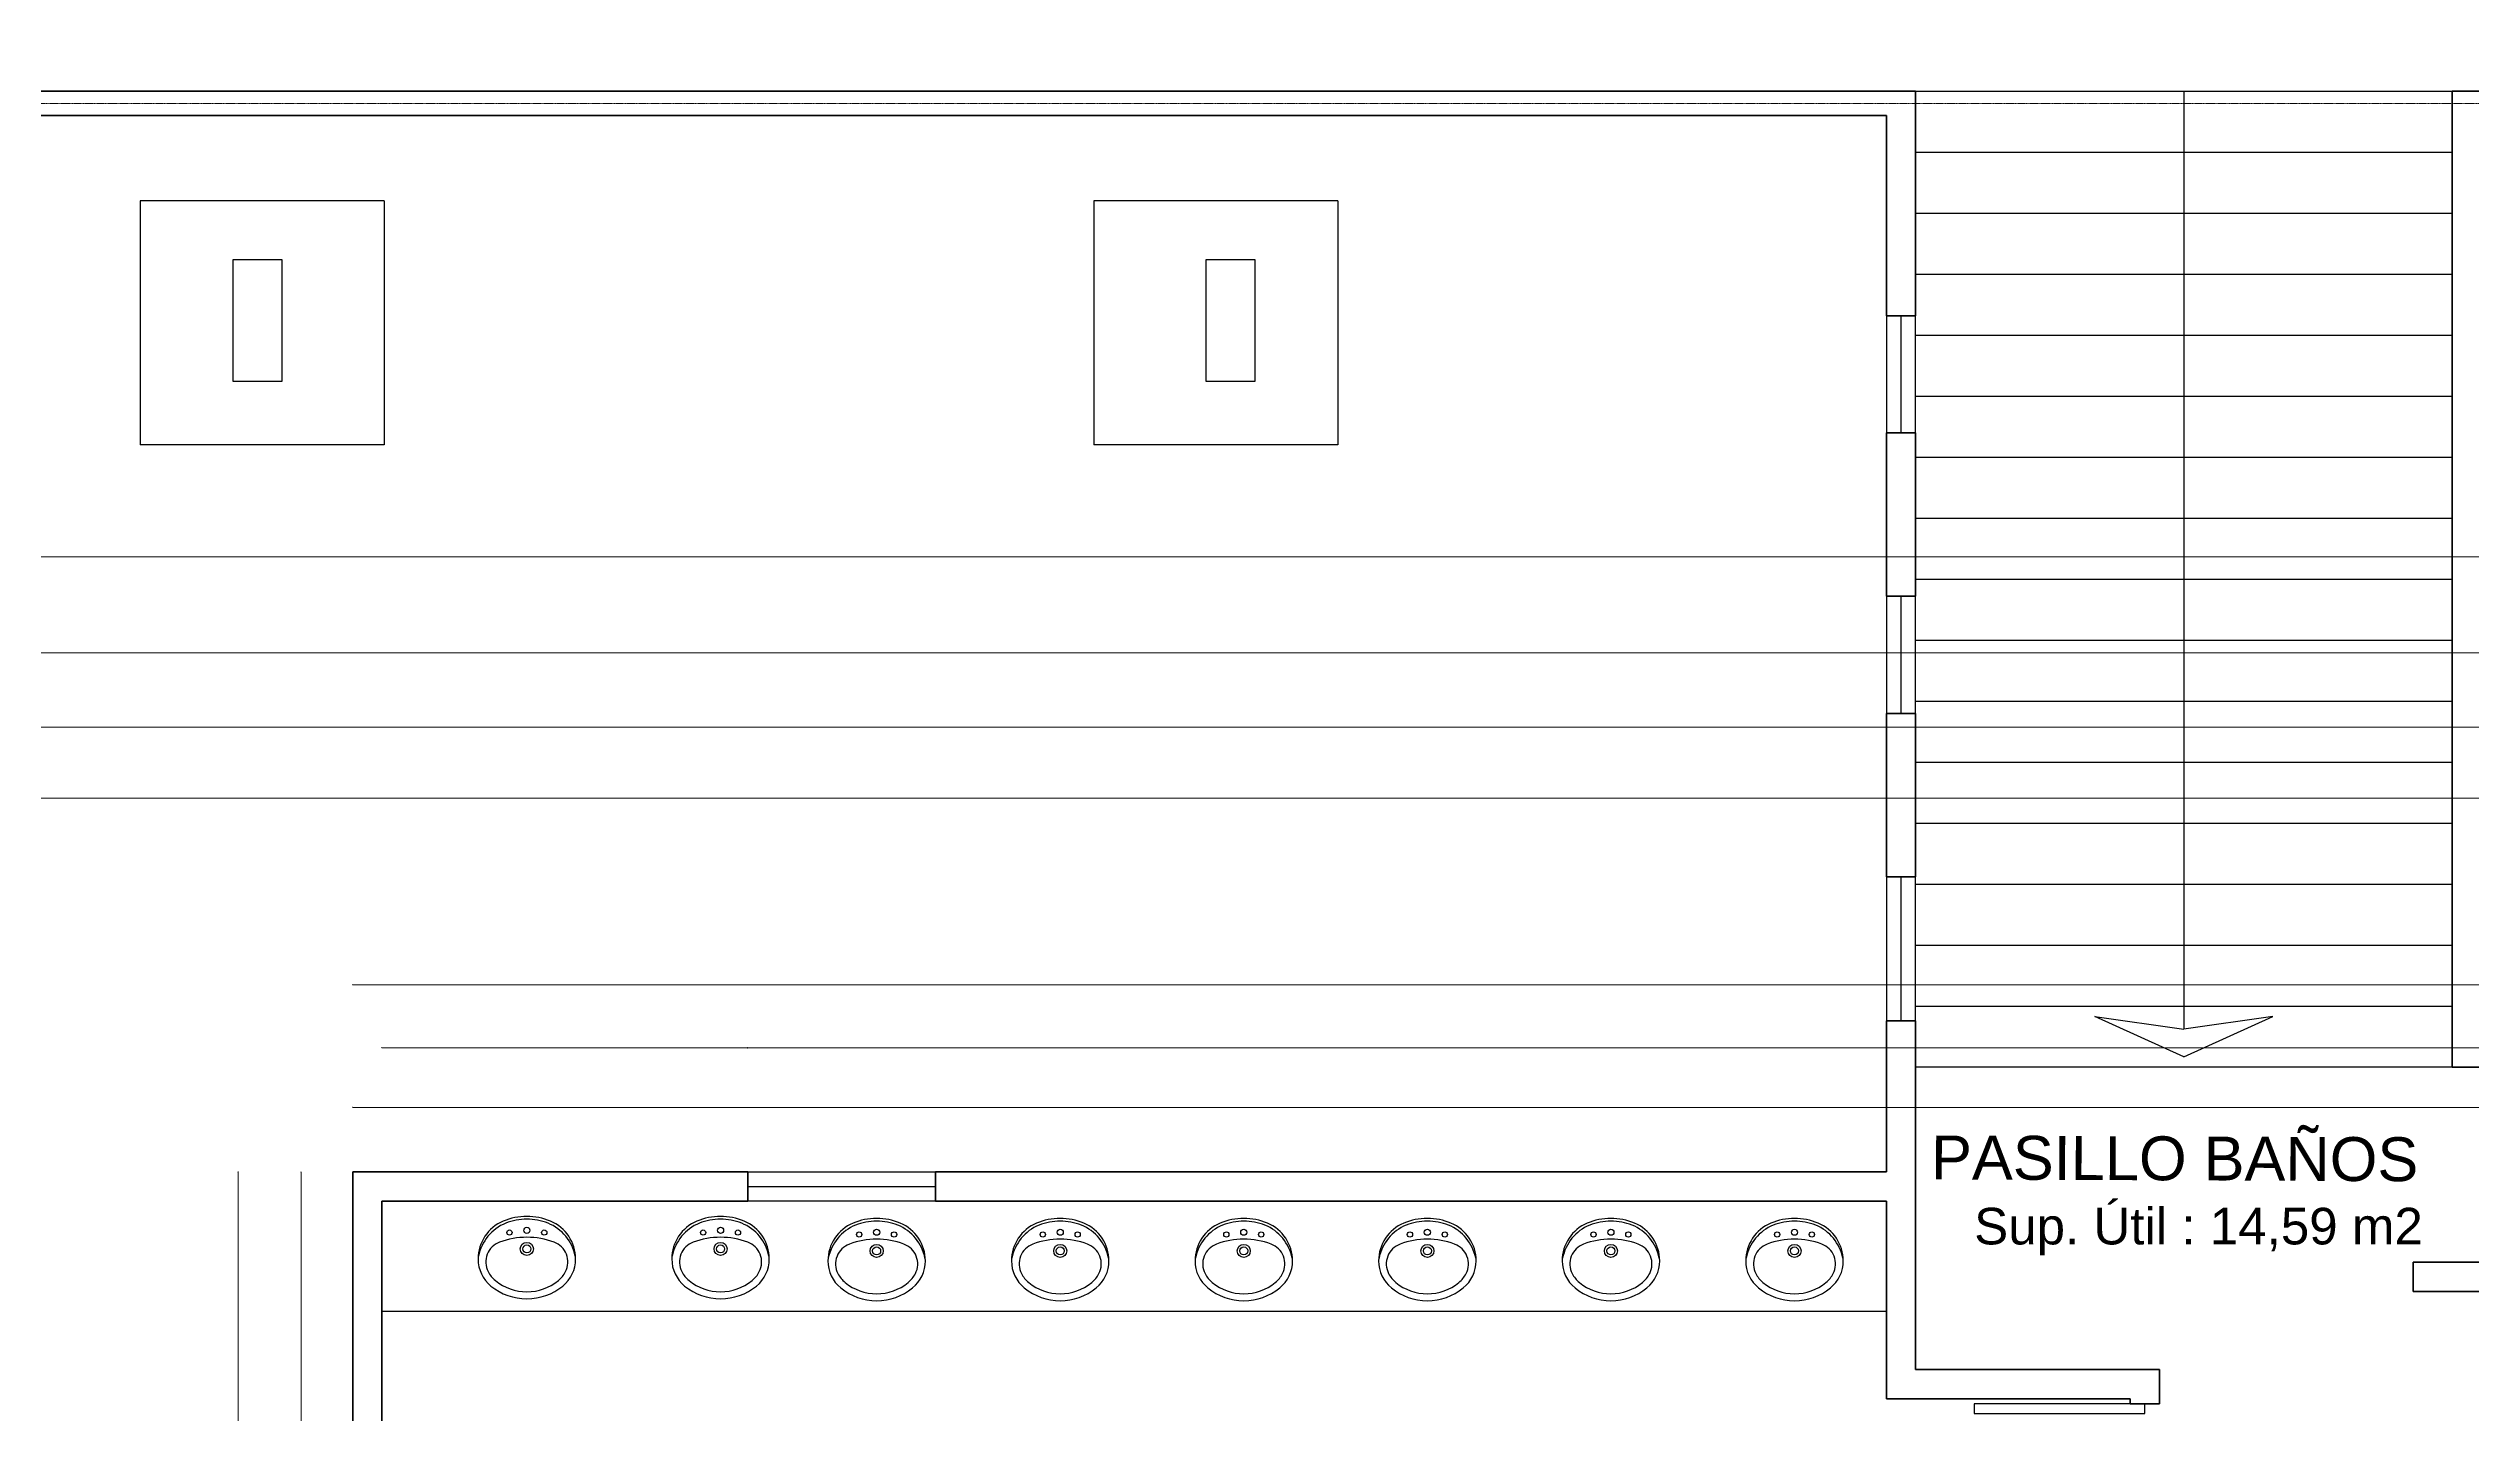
# Model space of a CAD drawing. Header units: inches. Extents: x -955375 to 106222, y -96450 to 64845.
# Drawn here: x 9387 to 19552, y 9996 to 15719 of the extents above; entities that cross this region are included whole.
import ezdxf

# ---------------------------------------------------------------- set-up
doc = ezdxf.new("R2010")
doc.units = ezdxf.units.IN
doc.header["$MEASUREMENT"] = 0
doc.linetypes.add('CENTER2', pattern=[1.125, 0.75, -0.125, 0.125, -0.125])
doc.linetypes.add('CONTINUA', pattern=[0])
for name, color, linetype in [('023_MUROS_2', 7, 'Continuous'), ('A_TEXTOLOCAL', 3, 'Continuous'), ('DIBUJO', 2, 'Continuous')]:
    doc.layers.add(name, color=color, linetype=linetype)
doc.layers.add('06 textos y cotas', color=4, linetype='Continuous', lineweight=15)
doc.layers.add('ACHUTECH', color=24, linetype='Continuous', lineweight=18)
doc.styles.get("Standard").update_dxf_attribs({"font": 'isocp2.shx'})
doc.styles.add('TEXTO-100', font='romans.shx', dxfattribs={"height": 0.15})
doc.dimstyles.new('SUPERPEQUEÑA', dxfattribs={"dimtxt": 0.1, "dimasz": 0.05, "dimexe": 0.1, "dimexo": 0.15, "dimgap": 0.05, "dimtad": 1, "dimzin": 0, "dimdsep": 46, "dimtxsty": 'Standard', "dimblk1": 'CRUZZ', "dimblk2": 'CRUZZ', "dimsah": 1, "dimcen": 0.03, "dimse1": 1, "dimse2": 1, "dimclrd": 109, "dimclre": 4, "dimclrt": 173, "dimadec": 0, "dimazin": 0, "dimtfac": 1, "dimtix": 1, "dimtmove": 1, "dimatfit": 3, "dimldrblk": 'CRUZZ', "dimfxl": 1, "dimtolj": 1, "dimtzin": 0, "dimlwd": -1, "dimarcsym": 0})

# ---------------------------------------------------------------- blocks, each defined once
blk = doc.blocks.new('CRUZ')
at = {"layer": 'DIBUJO', "color": 7, "lineweight": -3}
for p, q in [((-0.2186156304733231, 0), (0.2186156304733231, 0)), ((0, 0.2186156304733231), (0, -0.2186156304733231))]:
    blk.add_line(p, q, dxfattribs=at)
at = {"layer": 'DIBUJO', "color": 7, "lineweight": -3, "const_width": 0.05}
blk.add_lwpolyline([(-0.025000000000091, 0, 1), (0.025000000000091, 0, 1)], format="xyb", close=True, dxfattribs=at)
blk = doc.blocks.new('CRUZZ')
at = {"layer": 'DIBUJO', "color": 3, "xscale": 10, "yscale": 10, "zscale": 10}
blk.add_blockref('CRUZ', (0, 0), dxfattribs=at)
blk = doc.blocks.new('*D88')
at = {"layer": 'ACHUTECH', "color": 7, "ltscale": 500, "transparency": 16777216}
blk.add_line((6285.440136827591, 13588.06786039414), (39246.16793078371, 13588.06786039414), dxfattribs=at)
at = {"layer": 'Defpoints', "color": 0, "linetype": 'CONTINUA', "ltscale": 500, "transparency": 16777216}
for p in [(39246.21793078371, 15539.56131086919), (6285.390136827591, 14240.56565996649), (39246.21793078371, 13588.06786039414)]:
    blk.add_point(p, dxfattribs=at)
at = {"layer": 'ACHUTECH', "color": 7, "linetype": 'CONTINUA', "ltscale": 500, "transparency": 16777216, "xscale": 0.05, "yscale": 0.05, "zscale": 0.05, "rotation": 180}
blk.add_blockref('CRUZZ', (6285.390136827591, 13588.06786039414), dxfattribs=at)
at = {"layer": 'ACHUTECH', "color": 7, "linetype": 'CONTINUA', "ltscale": 500, "transparency": 16777216, "xscale": 0.05, "yscale": 0.05, "zscale": 0.05}
blk.add_blockref('CRUZZ', (39246.21793078371, 13588.06786039414), dxfattribs=at)
at = {"layer": 'ACHUTECH', "color": 7, "linetype": 'CONTINUA', "lineweight": 13, "ltscale": 500, "transparency": 16777216, "insert": (22765.80403380565, 13588.16287515792), "char_height": 0.15, "attachment_point": 5}
blk.add_mtext('\\A1;32960.83', dxfattribs=at)
blk = doc.blocks.new('*D12')
at = {"layer": 'ACHUTECH', "color": 7, "ltscale": 500, "transparency": 16777216}
blk.add_line((6285.440136827126, 13185.58365498089), (43393.65684134937, 13185.58365498089), dxfattribs=at)
at = {"layer": 'Defpoints', "color": 0, "linetype": 'CONTINUA', "ltscale": 500, "transparency": 16777216}
for p in [(6285.390136827125, 15339.97334678461), (43393.70684134938, 15339.97334678461), (43393.70684134938, 13185.58365498089)]:
    blk.add_point(p, dxfattribs=at)
at = {"layer": 'ACHUTECH', "color": 7, "linetype": 'CONTINUA', "ltscale": 500, "transparency": 16777216, "xscale": 0.05, "yscale": 0.05, "zscale": 0.05, "rotation": 180}
blk.add_blockref('CRUZZ', (6285.390136827125, 13185.58365498089), dxfattribs=at)
at = {"layer": 'ACHUTECH', "color": 7, "linetype": 'CONTINUA', "ltscale": 500, "transparency": 16777216, "xscale": 0.05, "yscale": 0.05, "zscale": 0.05}
blk.add_blockref('CRUZZ', (43393.70684134938, 13185.58365498089), dxfattribs=at)
at = {"layer": 'ACHUTECH', "color": 7, "linetype": 'CONTINUA', "lineweight": 13, "ltscale": 500, "transparency": 16777216, "insert": (24839.54848908825, 13185.67866974467), "char_height": 0.15, "attachment_point": 5}
blk.add_mtext('\\A1;37108.32', dxfattribs=at)
blk = doc.blocks.new('*D27')
at = {"layer": 'ACHUTECH', "color": 7, "ltscale": 500, "transparency": 16777216}
blk.add_line((6132.015453650384, 12873.41478065978), (39297.3094918448, 12873.41478065978), dxfattribs=at)
at = {"layer": 'Defpoints', "color": 0, "linetype": 'CONTINUA', "ltscale": 500, "transparency": 16777216}
for p in [(39297.3594918448, 12873.41478065978), (6131.965453650384, 12388.4387405114), (39297.3594918448, 12388.4387405114)]:
    blk.add_point(p, dxfattribs=at)
at = {"layer": 'ACHUTECH', "color": 7, "linetype": 'CONTINUA', "ltscale": 500, "transparency": 16777216, "xscale": 0.05, "yscale": 0.05, "zscale": 0.05, "rotation": 180}
blk.add_blockref('CRUZZ', (6131.965453650384, 12873.41478065978), dxfattribs=at)
at = {"layer": 'ACHUTECH', "color": 7, "linetype": 'CONTINUA', "ltscale": 500, "transparency": 16777216, "xscale": 0.05, "yscale": 0.05, "zscale": 0.05}
blk.add_blockref('CRUZZ', (39297.3594918448, 12873.41478065978), dxfattribs=at)
at = {"layer": 'ACHUTECH', "color": 7, "linetype": 'CONTINUA', "lineweight": 13, "ltscale": 500, "transparency": 16777216, "insert": (22714.66247274759, 12873.50978065978), "char_height": 0.15, "attachment_point": 5}
blk.add_mtext('\\A1;33165.39', dxfattribs=at)
blk = doc.blocks.new('*D41')
at = {"layer": 'ACHUTECH', "color": 7, "ltscale": 500, "transparency": 16777216}
blk.add_line((5947.905833836784, 12576.20167328493), (93553.29992816785, 12576.20167328493), dxfattribs=at)
at = {"layer": 'Defpoints', "color": 0, "linetype": 'CONTINUA', "ltscale": 500, "transparency": 16777216}
for p in [(93553.34992816785, 16393.48950460339), (5947.855833836784, 14040.97769588171), (93553.34992816785, 12576.20167328493)]:
    blk.add_point(p, dxfattribs=at)
at = {"layer": 'ACHUTECH', "color": 7, "linetype": 'CONTINUA', "ltscale": 500, "transparency": 16777216, "xscale": 0.05, "yscale": 0.05, "zscale": 0.05, "rotation": 180}
blk.add_blockref('CRUZZ', (5947.855833836784, 12576.20167328493), dxfattribs=at)
at = {"layer": 'ACHUTECH', "color": 7, "linetype": 'CONTINUA', "ltscale": 500, "transparency": 16777216, "xscale": 0.05, "yscale": 0.05, "zscale": 0.05}
blk.add_blockref('CRUZZ', (93553.34992816785, 12576.20167328493), dxfattribs=at)
at = {"layer": 'ACHUTECH', "color": 7, "linetype": 'CONTINUA', "lineweight": 13, "ltscale": 500, "transparency": 16777216, "insert": (49750.60288100232, 12576.29667328493), "char_height": 0.15, "attachment_point": 5}
blk.add_mtext('\\A1;87605.49', dxfattribs=at)
blk = doc.blocks.new('*D201')
at = {"layer": 'ACHUTECH', "color": 7, "ltscale": 500, "transparency": 16777216}
blk.add_line((4340.116277026855, 59153.03458211518), (4340.116277026864, 15437.32818875104), dxfattribs=at)
at = {"layer": 'Defpoints', "color": 0, "linetype": 'CONTINUA', "ltscale": 500, "transparency": 16777216}
for p in [(21639.1496804671, 59153.08458211519), (4340.116277026864, 15437.27818875104), (6285.390136826663, 15437.27818875104)]:
    blk.add_point(p, dxfattribs=at)
at = {"layer": 'ACHUTECH', "color": 7, "linetype": 'CONTINUA', "ltscale": 500, "transparency": 16777216, "xscale": 0.05, "yscale": 0.05, "zscale": 0.05}
for p, rotation in [((4340.116277026855, 59153.08458211518), 90), ((4340.116277026864, 15437.27818875104), 270)]:
    blk.add_blockref('CRUZZ', p, dxfattribs=dict(at, rotation=rotation))
at = {"layer": 'ACHUTECH', "color": 7, "linetype": 'CONTINUA', "lineweight": 13, "ltscale": 500, "transparency": 16777216, "insert": (4340.021277026869, 37295.1813854331), "char_height": 0.15, "attachment_point": 5, "rotation": 90}
blk.add_mtext('\\A1;43715.81', dxfattribs=at)
blk = doc.blocks.new('*D210')
at = {"layer": 'ACHUTECH', "color": 7, "ltscale": 500, "transparency": 16777216}
blk.add_line((10663.15776349277, 11279.21464731233), (10785.79751003463, 11279.21464731233), dxfattribs=at)
at = {"layer": 'Defpoints', "color": 0, "linetype": 'CONTINUA', "ltscale": 500, "transparency": 16777216}
for p in [(10785.84751003463, 11279.21464731233), (10663.10776349278, 11008.41900102828), (10785.84751003463, 10885.6792544862)]:
    blk.add_point(p, dxfattribs=at)
at = {"layer": 'ACHUTECH', "color": 7, "linetype": 'CONTINUA', "ltscale": 500, "transparency": 16777216, "xscale": 0.05, "yscale": 0.05, "zscale": 0.05, "rotation": 180}
blk.add_blockref('CRUZZ', (10663.10776349278, 11279.21464731233), dxfattribs=at)
at = {"layer": 'ACHUTECH', "color": 7, "linetype": 'CONTINUA', "ltscale": 500, "transparency": 16777216, "xscale": 0.05, "yscale": 0.05, "zscale": 0.05}
blk.add_blockref('CRUZZ', (10785.84751003463, 11279.21464731233), dxfattribs=at)
at = {"layer": 'ACHUTECH', "color": 7, "linetype": 'CONTINUA', "lineweight": 13, "ltscale": 500, "transparency": 16777216, "insert": (10724.4776367637, 11279.30966207611), "char_height": 0.15, "attachment_point": 5}
blk.add_mtext('\\A1;122.74', dxfattribs=at)
blk = doc.blocks.new('*D211')
at = {"layer": 'ACHUTECH', "color": 7, "ltscale": 500, "transparency": 16777216}
blk.add_line((10785.89751003463, 11279.21464731233), (17096.66614473432, 11279.21464731233), dxfattribs=at)
at = {"layer": 'Defpoints', "color": 0, "linetype": 'CONTINUA', "ltscale": 500, "transparency": 16777216}
for p in [(17096.71614473432, 11279.21464731233), (17096.71614473432, 11008.41900102828), (10785.84751003463, 10885.6792544862)]:
    blk.add_point(p, dxfattribs=at)
at = {"layer": 'ACHUTECH', "color": 7, "linetype": 'CONTINUA', "ltscale": 500, "transparency": 16777216, "xscale": 0.05, "yscale": 0.05, "zscale": 0.05, "rotation": 180}
blk.add_blockref('CRUZZ', (10785.84751003463, 11279.21464731233), dxfattribs=at)
at = {"layer": 'ACHUTECH', "color": 7, "linetype": 'CONTINUA', "ltscale": 500, "transparency": 16777216, "xscale": 0.05, "yscale": 0.05, "zscale": 0.05}
blk.add_blockref('CRUZZ', (17096.71614473432, 11279.21464731233), dxfattribs=at)
at = {"layer": 'ACHUTECH', "color": 7, "linetype": 'CONTINUA', "lineweight": 13, "ltscale": 500, "transparency": 16777216, "insert": (13941.28182738448, 11279.30964731233), "char_height": 0.15, "attachment_point": 5}
blk.add_mtext('\\A1;6310.87', dxfattribs=at)
blk = doc.blocks.new('*D212')
at = {"layer": 'ACHUTECH', "color": 7, "ltscale": 500, "transparency": 16777216}
blk.add_line((17096.76614473432, 11279.21464731233), (17219.40589127606, 11279.21464731233), dxfattribs=at)
at = {"layer": 'Defpoints', "color": 0, "linetype": 'CONTINUA', "ltscale": 500, "transparency": 16777216}
for p in [(17219.45589127605, 11279.21464731233), (17096.71614473432, 11008.41900102828), (17219.45589127605, 10179.92571187011)]:
    blk.add_point(p, dxfattribs=at)
at = {"layer": 'ACHUTECH', "color": 7, "linetype": 'CONTINUA', "ltscale": 500, "transparency": 16777216, "xscale": 0.05, "yscale": 0.05, "zscale": 0.05, "rotation": 180}
blk.add_blockref('CRUZZ', (17096.71614473432, 11279.21464731233), dxfattribs=at)
at = {"layer": 'ACHUTECH', "color": 7, "linetype": 'CONTINUA', "ltscale": 500, "transparency": 16777216, "xscale": 0.05, "yscale": 0.05, "zscale": 0.05}
blk.add_blockref('CRUZZ', (17219.45589127605, 11279.21464731233), dxfattribs=at)
at = {"layer": 'ACHUTECH', "color": 7, "linetype": 'CONTINUA', "lineweight": 13, "ltscale": 500, "transparency": 16777216, "insert": (17158.08601800519, 11279.30966207611), "char_height": 0.15, "attachment_point": 5}
blk.add_mtext('\\A1;122.74', dxfattribs=at)
blk = doc.blocks.new('*D213')
at = {"layer": 'ACHUTECH', "color": 7, "ltscale": 500, "transparency": 16777216}
blk.add_line((17219.50589127605, 11279.21464731233), (19612.83094884473, 11279.21464731233), dxfattribs=at)
at = {"layer": 'Defpoints', "color": 0, "linetype": 'CONTINUA', "ltscale": 500, "transparency": 16777216}
for p in [(19612.88094884473, 11448.23642613687), (19612.88094884473, 11279.21464731233), (17219.45589127605, 10179.92571187011)]:
    blk.add_point(p, dxfattribs=at)
at = {"layer": 'ACHUTECH', "color": 7, "linetype": 'CONTINUA', "ltscale": 500, "transparency": 16777216, "xscale": 0.05, "yscale": 0.05, "zscale": 0.05, "rotation": 180}
blk.add_blockref('CRUZZ', (17219.45589127605, 11279.21464731233), dxfattribs=at)
at = {"layer": 'ACHUTECH', "color": 7, "linetype": 'CONTINUA', "ltscale": 500, "transparency": 16777216, "xscale": 0.05, "yscale": 0.05, "zscale": 0.05}
blk.add_blockref('CRUZZ', (19612.88094884473, 11279.21464731233), dxfattribs=at)
at = {"layer": 'ACHUTECH', "color": 7, "linetype": 'CONTINUA', "lineweight": 13, "ltscale": 500, "transparency": 16777216, "insert": (18416.16842006039, 11279.30966207611), "char_height": 0.15, "attachment_point": 5}
blk.add_mtext('\\A1;2393.43', dxfattribs=at)
blk = doc.blocks.new('*D217')
at = {"layer": 'ACHUTECH', "color": 7, "ltscale": 500, "transparency": 16777216}
blk.add_line((10785.89751003463, 11529.65980543495), (12320.04434180914, 11529.65980543495), dxfattribs=at)
at = {"layer": 'Defpoints', "color": 0, "linetype": 'CONTINUA', "ltscale": 500, "transparency": 16777216}
for p in [(12320.09434180914, 11529.65980543495), (10785.84751003463, 10885.67925448582), (12320.09434180914, 10885.6792544862)]:
    blk.add_point(p, dxfattribs=at)
at = {"layer": 'ACHUTECH', "color": 7, "linetype": 'CONTINUA', "ltscale": 500, "transparency": 16777216, "xscale": 0.05, "yscale": 0.05, "zscale": 0.05, "rotation": 180}
blk.add_blockref('CRUZZ', (10785.84751003463, 11529.65980543495), dxfattribs=at)
at = {"layer": 'ACHUTECH', "color": 7, "linetype": 'CONTINUA', "ltscale": 500, "transparency": 16777216, "xscale": 0.05, "yscale": 0.05, "zscale": 0.05}
blk.add_blockref('CRUZZ', (12320.09434180914, 11529.65980543495), dxfattribs=at)
at = {"layer": 'ACHUTECH', "color": 7, "linetype": 'CONTINUA', "lineweight": 13, "ltscale": 500, "transparency": 16777216, "insert": (11552.97092592189, 11529.75482019873), "char_height": 0.15, "attachment_point": 5}
blk.add_mtext('\\A1;1534.25', dxfattribs=at)
blk = doc.blocks.new('*D218')
at = {"layer": 'ACHUTECH', "color": 7, "ltscale": 500, "transparency": 16777216}
blk.add_line((12320.14434180914, 11529.65980543495), (13107.62438212009, 11529.65980543495), dxfattribs=at)
at = {"layer": 'Defpoints', "color": 0, "linetype": 'CONTINUA', "ltscale": 500, "transparency": 16777216}
for p in [(13107.67438212009, 11529.65980543495), (13107.67438212009, 11008.41900102828), (12320.09434180914, 10885.6792544862)]:
    blk.add_point(p, dxfattribs=at)
at = {"layer": 'ACHUTECH', "color": 7, "linetype": 'CONTINUA', "ltscale": 500, "transparency": 16777216, "xscale": 0.05, "yscale": 0.05, "zscale": 0.05, "rotation": 180}
blk.add_blockref('CRUZZ', (12320.09434180914, 11529.65980543495), dxfattribs=at)
at = {"layer": 'ACHUTECH', "color": 7, "linetype": 'CONTINUA', "ltscale": 500, "transparency": 16777216, "xscale": 0.05, "yscale": 0.05, "zscale": 0.05}
blk.add_blockref('CRUZZ', (13107.67438212009, 11529.65980543495), dxfattribs=at)
at = {"layer": 'ACHUTECH', "color": 7, "linetype": 'CONTINUA', "lineweight": 13, "ltscale": 500, "transparency": 16777216, "insert": (12713.88436196461, 11529.75480543495), "char_height": 0.15, "attachment_point": 5}
blk.add_mtext('\\A1;787.58', dxfattribs=at)
blk = doc.blocks.new('*D219')
at = {"layer": 'ACHUTECH', "color": 7, "ltscale": 500, "transparency": 16777216}
blk.add_line((13107.72438212009, 11529.65980543495), (24747.44367918378, 11529.65980543495), dxfattribs=at)
at = {"layer": 'Defpoints', "color": 0, "linetype": 'CONTINUA', "ltscale": 500, "transparency": 16777216}
for p in [(24747.49367918378, 11529.65980543495), (13107.67438212009, 11008.41900102828), (24747.49367918378, 11008.41900102828)]:
    blk.add_point(p, dxfattribs=at)
at = {"layer": 'ACHUTECH', "color": 7, "linetype": 'CONTINUA', "ltscale": 500, "transparency": 16777216, "xscale": 0.05, "yscale": 0.05, "zscale": 0.05, "rotation": 180}
blk.add_blockref('CRUZZ', (13107.67438212009, 11529.65980543495), dxfattribs=at)
at = {"layer": 'ACHUTECH', "color": 7, "linetype": 'CONTINUA', "ltscale": 500, "transparency": 16777216, "xscale": 0.05, "yscale": 0.05, "zscale": 0.05}
blk.add_blockref('CRUZZ', (24747.49367918378, 11529.65980543495), dxfattribs=at)
at = {"layer": 'ACHUTECH', "color": 7, "linetype": 'CONTINUA', "lineweight": 13, "ltscale": 500, "transparency": 16777216, "insert": (18927.58403065193, 11529.75485645066), "char_height": 0.15, "attachment_point": 5}
blk.add_mtext('\\A1;11639.82', dxfattribs=at)
blk = doc.blocks.new('*D222')
at = {"layer": 'ACHUTECH', "color": 7, "ltscale": 500, "transparency": 16777216}
blk.add_line((26268.39370508264, 11793.71590747478), (10663.15776349277, 11793.71590747478), dxfattribs=at)
at = {"layer": 'Defpoints', "color": 0, "linetype": 'CONTINUA', "ltscale": 500, "transparency": 16777216}
for p in [(10663.10776349278, 11793.71590747478), (10663.10776349278, 11008.41900102828), (26268.44370508263, 11008.41900102828)]:
    blk.add_point(p, dxfattribs=at)
at = {"layer": 'ACHUTECH', "color": 7, "linetype": 'CONTINUA', "ltscale": 500, "transparency": 16777216, "xscale": 0.05, "yscale": 0.05, "zscale": 0.05, "rotation": 180}
blk.add_blockref('CRUZZ', (10663.10776349278, 11793.71590747478), dxfattribs=at)
at = {"layer": 'ACHUTECH', "color": 7, "linetype": 'CONTINUA', "ltscale": 500, "transparency": 16777216, "xscale": 0.05, "yscale": 0.05, "zscale": 0.05}
blk.add_blockref('CRUZZ', (26268.44370508263, 11793.71590747478), dxfattribs=at)
at = {"layer": 'ACHUTECH', "color": 7, "linetype": 'CONTINUA', "lineweight": 13, "ltscale": 500, "transparency": 16777216, "insert": (18465.7757342877, 11793.81090747478), "char_height": 0.15, "attachment_point": 5}
blk.add_mtext('\\A1;15605.34', dxfattribs=at)
blk = doc.blocks.new('*D232')
at = {"layer": 'ACHUTECH', "color": 7, "ltscale": 500, "transparency": 16777216}
blk.add_line((10446.83565404672, 6518.23994003443), (10446.83565404672, 10885.62925448582), dxfattribs=at)
at = {"layer": 'Defpoints', "color": 0, "linetype": 'CONTINUA', "ltscale": 500, "transparency": 16777216}
for p in [(10446.83565404672, 10885.67925448582), (10785.84751003499, 10885.67925448582), (10785.84751003464, 6518.18994003443)]:
    blk.add_point(p, dxfattribs=at)
at = {"layer": 'ACHUTECH', "color": 7, "linetype": 'CONTINUA', "ltscale": 500, "transparency": 16777216, "xscale": 0.05, "yscale": 0.05, "zscale": 0.05}
for p, rotation in [((10446.83565404672, 10885.67925448582), 90), ((10446.83565404672, 6518.18994003443), 270)]:
    blk.add_blockref('CRUZZ', p, dxfattribs=dict(at, rotation=rotation))
at = {"layer": 'ACHUTECH', "color": 7, "linetype": 'CONTINUA', "lineweight": 13, "ltscale": 500, "transparency": 16777216, "insert": (10446.74065404672, 8701.934597260122), "char_height": 0.15, "attachment_point": 5, "rotation": 90}
blk.add_mtext('\\A1;4367.49', dxfattribs=at)
blk = doc.blocks.new('*D233')
at = {"layer": 'ACHUTECH', "color": 7, "ltscale": 500, "transparency": 16777216}
blk.add_line((10446.83565404672, 10885.72925448582), (10446.83565404672, 11008.36900102829), dxfattribs=at)
at = {"layer": 'Defpoints', "color": 0, "linetype": 'CONTINUA', "ltscale": 500, "transparency": 16777216}
for p in [(10446.83565404672, 11008.41900102829), (10663.10776349278, 11008.41900102829), (10785.84751003499, 10885.67925448582)]:
    blk.add_point(p, dxfattribs=at)
at = {"layer": 'ACHUTECH', "color": 7, "linetype": 'CONTINUA', "ltscale": 500, "transparency": 16777216, "xscale": 0.05, "yscale": 0.05, "zscale": 0.05}
for p, rotation in [((10446.83565404672, 11008.41900102829), 90), ((10446.83565404672, 10885.67925448582), 270)]:
    blk.add_blockref('CRUZZ', p, dxfattribs=dict(at, rotation=rotation))
at = {"layer": 'ACHUTECH', "color": 7, "linetype": 'CONTINUA', "lineweight": 13, "ltscale": 500, "transparency": 16777216, "insert": (10446.74063928294, 10947.04912775705), "char_height": 0.15, "attachment_point": 5, "rotation": 90}
blk.add_mtext('\\A1;122.74', dxfattribs=at)
blk = doc.blocks.new('*D240')
at = {"layer": 'ACHUTECH', "color": 7, "ltscale": 500, "transparency": 16777216}
blk.add_line((10183.45674629655, 3572.486023027282), (10183.45674629655, 11008.36900102829), dxfattribs=at)
at = {"layer": 'Defpoints', "color": 0, "linetype": 'CONTINUA', "ltscale": 500, "transparency": 16777216}
for p in [(10183.45674629655, 11008.41900102829), (10663.10776349278, 11008.41900102829), (10663.10776349278, 3572.436023027281)]:
    blk.add_point(p, dxfattribs=at)
at = {"layer": 'ACHUTECH', "color": 7, "linetype": 'CONTINUA', "ltscale": 500, "transparency": 16777216, "xscale": 0.05, "yscale": 0.05, "zscale": 0.05}
for p, rotation in [((10183.45674629655, 11008.41900102829), 90), ((10183.45674629655, 3572.436023027281), 270)]:
    blk.add_blockref('CRUZZ', p, dxfattribs=dict(at, rotation=rotation))
at = {"layer": 'ACHUTECH', "color": 7, "linetype": 'CONTINUA', "lineweight": 13, "ltscale": 500, "transparency": 16777216, "insert": (10183.36174629655, 7290.427512027781), "char_height": 0.15, "attachment_point": 5, "rotation": 90}
blk.add_mtext('\\A1;7435.98', dxfattribs=at)

msp = doc.modelspace()

# ---------------------------------------------------------------- linework, layer by layer
at = {"color": 7}
for p, q in [((17219.45589127605, 15539.56131086919), (19469.68457787876, 15539.56131086919)), ((18344.57023457747, 15539.56131086919), (18344.57023457747, 11606.5692757501)), ((17219.45589127605, 15283.85350557342), (19469.68457787876, 15283.85350557342)), ((9771.829562064126, 15079.52222496569), (9771.829562063544, 14056.69100378261)), ((10794.66078324616, 15079.52222496569), (9771.829562064126, 15079.52222496569)), ((10794.66078324616, 15079.52222496569), (10794.66078324616, 14056.69100378261)), ((13772.47340438027, 15079.52222496569), (13772.47340437981, 14056.69100378261)), ((14795.30462556289, 15079.52222496569), (13772.47340438085, 15079.52222496569)), ((14795.30462556289, 15079.52222496569), (14795.30462556289, 14056.69100378261)), ((17219.45589127605, 15028.14570027765), (19469.68457787876, 15028.14570027765)), ((17219.45589127605, 14772.43789498189), (19469.68457787876, 14772.43789498189)), ((17096.71614473339, 14598.55658738066), (17096.71614473339, 14107.59760121302)), ((17219.45589127605, 14107.59760121302), (17219.45589127605, 14598.55658738066)), ((17219.45589127605, 14516.73008968611), (19469.68457787876, 14516.73008968611)), ((17219.45589127605, 14261.02228439035), (19469.68457787876, 14261.02228439035)), ((10794.66078324616, 14056.69100378261), (9771.829562063544, 14056.69100378261)), ((14795.30462556289, 14056.69100378261), (13772.47340437981, 14056.69100378261)), ((17219.45589127605, 14005.31447909457), (19469.68457787876, 14005.31447909457)), ((17219.45589127605, 13749.6066737988), (19469.68457787876, 13749.6066737988)), ((17096.71614473339, 13422.30068302054), (17096.71614473339, 12931.34169685215)), ((17219.45589127605, 13493.89886850303), (19469.68457787876, 13493.89886850303)), ((17219.45589127605, 12931.34169685235), (17219.45589127605, 13422.30068302054)), ((17219.45589127605, 13238.19106320749), (19469.68457787876, 13238.19106320749)), ((17219.45589127605, 12982.48325791173), (19469.68457787876, 12982.48325791173)), ((17219.45589127605, 12726.77545261596), (19469.68457787876, 12726.77545261596)), ((17219.45589127605, 12471.06764732018), (19469.68457787876, 12471.06764732018)), ((17096.71614473432, 12246.04477865991), (17096.71614473432, 11642.57435816166)), ((17219.45589127605, 11642.57435816166), (17219.45589127605, 12246.04477865991)), ((17219.45589127605, 12215.35984202442), (19469.68457787876, 12215.35984202442)), ((17219.45589127605, 11959.65203672864), (19469.68457787876, 11959.65203672864)), ((17219.45589127605, 11703.94423143288), (19469.68457787876, 11703.94423143288)), ((18344.57023457747, 11491.59296797003), (17971.78724307406, 11661.03978229)), ((17971.78724307406, 11661.03978229), (18344.57023457747, 11606.5692757501)), ((18344.57023457747, 11491.59296797003), (18717.35322608076, 11661.03978229)), ((18717.35322608076, 11661.03978229), (18344.57023457747, 11606.5692757501)), ((19469.68457787876, 11448.23642613687), (17219.45589127605, 11448.23642613687)), ((12320.09434180914, 11008.41900102828), (13107.67438212009, 11008.41900102828)), ((13107.67438212009, 10885.6792544862), (12320.09434180914, 10885.6792544862)), ((10785.84751003463, 10425.40520495414), (17096.71614473432, 10425.40520495379))]:
    msp.add_line(p, q, dxfattribs=at)
for centre, radius in [((11393.77272097469, 10763.98213679236), 12.78539026838458), ((12206.32364040116, 10763.98213679236), 12.78539026838458), ((11320.71334802295, 10754.48441830259), 10.95890594432958), ((11393.77272097469, 10685.80860772482), 27.39726486082405), ((11393.77272097469, 10685.80860772482), 16.80365578130545), ((11466.83209401307, 10754.48441830259), 10.95890594432958), ((12133.26426744941, 10754.48441830259), 10.95890594432958), ((12206.32364040116, 10685.80860772482), 27.39726486082405), ((12206.32364040116, 10685.80860772482), 16.80365578130545), ((12279.38301343954, 10754.48441830259), 10.95890594432958), ((12788.09602648778, 10746.30974980748), 10.95890594432958), ((12861.15539943965, 10677.6339392297), 27.39726486082405), ((12861.15539943965, 10677.6339392297), 16.80365578130545), ((12861.15539943965, 10755.80746829721), 12.78539026838458), ((12934.21477247884, 10746.30974980748), 10.95890594432958), ((13558.14181729321, 10746.30974980736), 10.95890594432958), ((13631.20119024484, 10677.63393922961), 27.39726486082405), ((13631.20119024484, 10677.63393922961), 16.80365578130545), ((13631.20119024484, 10755.80746829716), 12.78539026838458), ((13704.26056328357, 10746.30974980736), 10.95890594432958), ((14328.18760809851, 10746.30974980736), 10.95890594432958), ((14401.24698105014, 10677.63393922961), 27.39726486082405), ((14401.24698105014, 10677.63393922961), 16.80365578130545), ((14401.24698105014, 10755.80746829716), 12.78539026838458), ((14474.30635408841, 10746.30974980736), 10.95890594432958), ((15098.23339890277, 10746.30974980736), 10.95890594432958), ((15171.2927718544, 10677.63393922961), 27.39726486082405), ((15171.2927718544, 10677.63393922961), 16.80365578130545), ((15171.2927718544, 10755.80746829716), 12.78539026838458), ((15244.35214489371, 10746.30974980736), 10.95890594432958), ((15868.27918970819, 10746.30974980736), 10.95890594432958), ((15941.33856265983, 10677.63393922961), 27.39726486082405), ((15941.33856265983, 10677.63393922961), 16.80365578130545), ((15941.33856265983, 10755.80746829716), 12.78539026838458), ((16014.39793569855, 10746.30974980736), 10.95890594432958), ((16638.32498051338, 10746.30974980727), 10.95890594432958), ((16711.38435346513, 10677.63393922953), 27.39726486082405), ((16711.38435346513, 10677.63393922953), 16.80365578130545), ((16711.38435346513, 10755.80746829704), 12.78539026838458), ((16784.44372650339, 10746.30974980727), 10.95890594432958)]:
    msp.add_circle(centre, radius, dxfattribs=at)
for centre, radius, start, end in [((11360.89600314224, 10643.79946827052), 171.6895264611637, 112.7144099779081, 180), ((11376.05510763229, 10619.21592567498), 188.4589119283193, 112.179259059874, 169.0032541323898), ((11393.77272097469, 10565.26064234026), 256.8319116439737, 90, 112.7144100504939), ((11393.77272097469, 10565.26064234026), 245.1424119700222, 90, 111.2532555393037), ((11393.77272097469, 10565.26064234026), 256.8319116439737, 67.28558994950612, 90), ((11393.77272097469, 10565.26064234026), 245.1424119700222, 68.74674446069629, 90), ((11411.4903342307, 10619.21592567498), 188.4589119283193, 10.99674586761019, 67.82074094012597), ((11426.64943872086, 10643.79946827052), 171.6895264611637, 0, 67.28559002209192), ((12173.44692256871, 10643.79946827052), 171.6895264611637, 112.7144099779081, 180), ((12188.60602705876, 10619.21592567498), 188.4589119283193, 112.179259059874, 169.0032541323898), ((12206.32364040116, 10565.26064234026), 256.8319116439737, 90, 112.7144100504939), ((12206.32364040116, 10565.26064234026), 245.1424119700222, 90, 111.2532555393037), ((12206.32364040116, 10565.26064234026), 256.8319116439737, 67.28558994950612, 90), ((12206.32364040116, 10565.26064234026), 245.1424119700222, 68.74674446069629, 90), ((12224.04125365717, 10619.21592567498), 188.4589119283193, 10.99674586761019, 67.82074094012597), ((12239.20035814733, 10643.79946827052), 171.6895264611637, 0, 67.28559002209192), ((12828.27868160685, 10635.6247997754), 171.6895264611637, 112.7144099779081, 180), ((12843.43778609713, 10611.0412571799), 188.4589119283193, 112.179259059874, 169.0032541323898), ((12861.15539943965, 10557.08597384515), 256.8319116439737, 90, 112.7144100504939), ((12861.15539943965, 10557.08597384515), 245.1424119700222, 90, 111.2532555393037), ((12861.15539943965, 10557.08597384515), 256.8319116439737, 67.28558994950612, 90), ((12861.15539943965, 10557.08597384515), 245.1424119700222, 68.74674446069629, 90), ((12878.87301269542, 10611.0412571799), 188.4589119283193, 10.99674586761019, 67.82074094012597), ((12894.0321171857, 10635.6247997754), 171.6895264611637, 0, 67.28559002209192), ((13598.32447241239, 10635.62479977532), 171.6895264611637, 112.7144099779081, 180), ((13613.48357690243, 10611.04125717976), 188.4589119283193, 112.179259059874, 169.0032541323898), ((13631.20119024484, 10557.08597384503), 256.8319116439737, 90, 112.7144100504939), ((13631.20119024484, 10557.08597384503), 245.1424119700222, 90, 111.2532555393037), ((13631.20119024484, 10557.08597384503), 256.8319116439737, 67.28558994950612, 90), ((13631.20119024484, 10557.08597384503), 245.1424119700222, 68.74674446069629, 90), ((13648.91880350073, 10611.04125717976), 188.4589119283193, 10.99674586761019, 67.82074094012597), ((13664.07790799101, 10635.62479977532), 171.6895264611637, 0, 67.28559002209192), ((14368.37026321758, 10635.62479977532), 171.6895264611637, 112.7144099779081, 180), ((14383.52936770774, 10611.04125717976), 188.4589119283193, 112.179259059874, 169.0032541323898), ((14401.24698105014, 10557.08597384503), 256.8319116439737, 90, 112.7144100504939), ((14401.24698105014, 10557.08597384503), 245.1424119700222, 90, 111.2532555393037), ((14401.24698105014, 10557.08597384503), 256.8319116439737, 67.28558994950612, 90), ((14401.24698105014, 10557.08597384503), 245.1424119700222, 68.74674446069629, 90), ((14418.96459430615, 10611.04125717976), 188.4589119283193, 10.99674586761019, 67.82074094012597), ((14434.12369879631, 10635.62479977532), 171.6895264611637, 0, 67.28559002209192), ((15138.41605402207, 10635.62479977532), 171.6895264611637, 112.7144099779081, 180), ((15153.57515851211, 10611.04125717976), 188.4589119283193, 112.179259059874, 169.0032541323898), ((15171.2927718544, 10557.08597384503), 256.8319116439737, 90, 112.7144100504939), ((15171.2927718544, 10557.08597384503), 245.1424119700222, 90, 111.2532555393037), ((15171.2927718544, 10557.08597384503), 256.8319116439737, 67.28558994950612, 90), ((15171.2927718544, 10557.08597384503), 245.1424119700222, 68.74674446069629, 90), ((15189.01038511041, 10611.04125717976), 188.4589119283193, 10.99674586761019, 67.82074094012597), ((15204.16948960069, 10635.62479977532), 171.6895264611637, 0, 67.28559002209192), ((15908.46184482726, 10635.62479977532), 171.6895264611637, 112.7144099779081, 180), ((15923.62094931754, 10611.04125717976), 188.4589119283193, 112.179259059874, 169.0032541323898), ((15941.33856265983, 10557.08597384503), 256.8319116439737, 90, 112.7144100504939), ((15941.33856265983, 10557.08597384503), 245.1424119700222, 90, 111.2532555393037), ((15941.33856265983, 10557.08597384503), 256.8319116439737, 67.28558994950612, 90), ((15941.33856265983, 10557.08597384503), 245.1424119700222, 68.74674446069629, 90), ((15959.05617591583, 10611.04125717976), 188.4589119283193, 10.99674586761019, 67.82074094012597), ((15974.21528040599, 10635.62479977532), 171.6895264611637, 0, 67.28559002209192), ((16678.50763563257, 10635.62479977511), 171.6895264611637, 112.7144099779081, 180), ((16693.66674012273, 10611.04125717955), 188.4589119283193, 112.179259059874, 169.0032541323898), ((16711.38435346513, 10557.08597384491), 256.8319116439737, 90, 112.7144100504939), ((16711.38435346513, 10557.08597384491), 245.1424119700222, 90, 111.2532555393037), ((16711.38435346513, 10557.08597384491), 256.8319116439737, 67.28558994950612, 90), ((16711.38435346513, 10557.08597384491), 245.1424119700222, 68.74674446069629, 90), ((16729.10196672114, 10611.04125717955), 188.4589119283193, 10.99674586761019, 67.82074094012597), ((16744.2610712113, 10635.62479977511), 171.6895264611637, 0, 67.28559002209192), ((11310.278514664, 10630.99951313853), 88.76713814906978, 110.3584631336768, 207.0689921926178), ((11393.77272097469, 10405.99120928186), 328.7671783298879, 90, 110.3584633327256), ((11393.77272097469, 10405.99120928186), 328.7671783298879, 69.64153666727435, 90), ((11477.26692728469, 10630.99951313853), 88.76713814906978, 332.9310078073822, 69.64153686632316), ((12122.82943409047, 10630.99951313853), 88.76713814906978, 110.3584631336768, 207.0689921926178), ((12206.32364040116, 10405.99120928186), 328.7671783298879, 90, 110.3584633327256), ((12206.32364040116, 10405.99120928186), 328.7671783298879, 69.64153666727435, 90), ((12289.81784671116, 10630.99951313853), 88.76713814906978, 332.9310078073822, 69.64153686632316), ((12777.66119312977, 10622.82484464331), 88.76713814906978, 110.3584631336768, 207.0689921926178), ((12861.15539943965, 10397.81654078672), 328.7671783298879, 90, 110.3584633327256), ((12861.15539943965, 10397.81654078672), 328.7671783298879, 69.64153666727435, 90), ((12944.64960575034, 10622.82484464331), 88.76713814906978, 332.9310078073822, 69.64153686632316), ((13547.70698393449, 10622.82484464316), 88.76713814906978, 110.3584631336768, 207.0689921926178), ((13631.20119024484, 10397.81654078663), 328.7671783298879, 90, 110.3584633327256), ((13631.20119024484, 10397.81654078663), 328.7671783298879, 69.64153666727435, 90), ((13714.69539655519, 10622.82484464316), 88.76713814906978, 332.9310078073822, 69.64153686632316), ((14317.75277473933, 10622.82484464316), 88.76713814906978, 110.3584631336768, 207.0689921926178), ((14401.24698105014, 10397.81654078663), 328.7671783298879, 90, 110.3584633327256), ((14401.24698105014, 10397.81654078663), 328.7671783298879, 69.64153666727435, 90), ((14484.74118736014, 10622.82484464316), 88.76713814906978, 332.9310078073822, 69.64153686632316), ((15087.79856554475, 10622.82484464316), 88.76713814906978, 110.3584631336768, 207.0689921926178), ((15171.2927718544, 10397.81654078663), 328.7671783298879, 90, 110.3584633327256), ((15171.2927718544, 10397.81654078663), 328.7671783298879, 69.64153666727435, 90), ((15254.78697816533, 10622.82484464316), 88.76713814906978, 332.9310078073822, 69.64153686632316), ((15857.84435634959, 10622.82484464316), 88.76713814906978, 110.3584631336768, 207.0689921926178), ((15941.33856265983, 10397.81654078663), 328.7671783298879, 90, 110.3584633327256), ((15941.33856265983, 10397.81654078663), 328.7671783298879, 69.64153666727435, 90), ((16024.83276897029, 10622.82484464316), 88.76713814906978, 332.9310078073822, 69.64153686632316), ((16627.89014715444, 10622.82484464307), 88.76713814906978, 110.3584631336768, 207.0689921926178), ((16711.38435346513, 10397.81654078652), 328.7671783298879, 90, 110.3584633327256), ((16711.38435346513, 10397.81654078652), 328.7671783298879, 69.64153666727435, 90), ((16794.87855977501, 10622.82484464307), 88.76713814906978, 332.9310078073822, 69.64153686632316), ((11335.32522259618, 10643.79946827052), 146.1187459243946, 180, 230.9170913990158), ((11335.32522259618, 10643.79946827052), 116.8949967395157, 207.0689971469502, 230.9170913990158), ((11452.22021926681, 10643.79946827052), 116.8949967395157, 309.0829086009842, 332.9310028530498), ((11452.22021926681, 10643.79946827052), 146.1187459243946, 309.0829086009842, 0), ((12147.87614202288, 10643.79946827052), 146.1187459243946, 180, 230.9170913990158), ((12147.87614202288, 10643.79946827052), 116.8949967395157, 207.0689971469502, 230.9170913990158), ((12264.77113869328, 10643.79946827052), 116.8949967395157, 309.0829086009842, 332.9310028530498), ((12264.77113869328, 10643.79946827052), 146.1187459243946, 309.0829086009842, 0), ((12802.70790106113, 10635.6247997754), 146.1187459243946, 180, 230.9170913990158), ((12802.70790106113, 10635.6247997754), 116.8949967395157, 207.0689971469502, 230.9170913990158), ((12919.60289773153, 10635.6247997754), 116.8949967395157, 309.0829086009842, 332.9310028530498), ((12919.60289773153, 10635.6247997754), 146.1187459243946, 309.0829086009842, 0), ((13572.75369186644, 10635.62479977532), 146.1187459243946, 180, 230.9170913990158), ((13572.75369186644, 10635.62479977532), 116.8949967395157, 207.0689971469502, 230.9170913990158), ((13689.64868853696, 10635.62479977532), 116.8949967395157, 309.0829086009842, 332.9310028530498), ((13689.64868853696, 10635.62479977532), 146.1187459243946, 309.0829086009842, 0), ((14342.79948267163, 10635.62479977532), 146.1187459243946, 180, 230.9170913990158), ((14342.79948267163, 10635.62479977532), 116.8949967395157, 207.0689971469502, 230.9170913990158), ((14459.69447934226, 10635.62479977532), 116.8949967395157, 309.0829086009842, 332.9310028530498), ((14459.69447934226, 10635.62479977532), 146.1187459243946, 309.0829086009842, 0), ((15112.84527347612, 10635.62479977532), 146.1187459243946, 180, 230.9170913990158), ((15112.84527347612, 10635.62479977532), 116.8949967395157, 207.0689971469502, 230.9170913990158), ((15229.74027014664, 10635.62479977532), 116.8949967395157, 309.0829086009842, 332.9310028530498), ((15229.74027014664, 10635.62479977532), 146.1187459243946, 309.0829086009842, 0), ((15882.89106428131, 10635.62479977532), 146.1187459243946, 180, 230.9170913990158), ((15882.89106428131, 10635.62479977532), 116.8949967395157, 207.0689971469502, 230.9170913990158), ((15999.78606095194, 10635.62479977532), 116.8949967395157, 309.0829086009842, 332.9310028530498), ((15999.78606095194, 10635.62479977532), 146.1187459243946, 309.0829086009842, 0), ((16652.93685508662, 10635.62479977511), 146.1187459243946, 180, 230.9170913990158), ((16652.93685508662, 10635.62479977511), 116.8949967395157, 207.0689971469502, 230.9170913990158), ((16769.83185175725, 10635.62479977511), 116.8949967395157, 309.0829086009842, 332.9310028530498), ((16769.83185175725, 10635.62479977511), 146.1187459243946, 309.0829086009842, 0), ((11393.77272097469, 10715.76295063151), 238.827175207704, 230.9170912788583, 270), ((11393.77272097469, 10715.76295063151), 209.603426022825, 230.9170912788583, 270), ((11393.77272097469, 10715.76295063151), 209.603426022825, 270, 309.0829087211417), ((11393.77272097469, 10715.76295063151), 238.827175207704, 270, 309.0829087211417), ((12206.32364040116, 10715.76295063151), 238.827175207704, 230.9170912788583, 270), ((12206.32364040116, 10715.76295063151), 209.603426022825, 230.9170912788583, 270), ((12206.32364040116, 10715.76295063151), 209.603426022825, 270, 309.0829087211417), ((12206.32364040116, 10715.76295063151), 238.827175207704, 270, 309.0829087211417), ((12861.15539943965, 10707.58828213639), 238.827175207704, 230.9170912788583, 270), ((12861.15539943965, 10707.58828213639), 209.603426022825, 230.9170912788583, 270), ((12861.15539943965, 10707.58828213639), 209.603426022825, 270, 309.0829087211417), ((12861.15539943965, 10707.58828213639), 238.827175207704, 270, 309.0829087211417), ((13631.20119024484, 10707.5882821363), 238.827175207704, 230.9170912788583, 270), ((13631.20119024484, 10707.5882821363), 209.603426022825, 230.9170912788583, 270), ((13631.20119024484, 10707.5882821363), 209.603426022825, 270, 309.0829087211417), ((13631.20119024484, 10707.5882821363), 238.827175207704, 270, 309.0829087211417), ((14401.24698105014, 10707.5882821363), 238.827175207704, 230.9170912788583, 270), ((14401.24698105014, 10707.5882821363), 209.603426022825, 230.9170912788583, 270), ((14401.24698105014, 10707.5882821363), 209.603426022825, 270, 309.0829087211417), ((14401.24698105014, 10707.5882821363), 238.827175207704, 270, 309.0829087211417), ((15171.2927718544, 10707.5882821363), 238.827175207704, 230.9170912788583, 270), ((15171.2927718544, 10707.5882821363), 209.603426022825, 230.9170912788583, 270), ((15171.2927718544, 10707.5882821363), 209.603426022825, 270, 309.0829087211417), ((15171.2927718544, 10707.5882821363), 238.827175207704, 270, 309.0829087211417), ((15941.33856265983, 10707.5882821363), 238.827175207704, 230.9170912788583, 270), ((15941.33856265983, 10707.5882821363), 209.603426022825, 230.9170912788583, 270), ((15941.33856265983, 10707.5882821363), 209.603426022825, 270, 309.0829087211417), ((15941.33856265983, 10707.5882821363), 238.827175207704, 270, 309.0829087211417), ((16711.38435346513, 10707.58828213616), 238.827175207704, 230.9170912788583, 270), ((16711.38435346513, 10707.58828213616), 209.603426022825, 230.9170912788583, 270), ((16711.38435346513, 10707.58828213616), 209.603426022825, 270, 309.0829087211417), ((16711.38435346513, 10707.58828213616), 238.827175207704, 270, 309.0829087211417)]:
    msp.add_arc(centre, radius, start, end, dxfattribs=at)
at = {"layer": '023_MUROS_2', "color": 7, "lineweight": 50}
for p, q in [((6285.390136827125, 15539.56131086942), (17219.45589127605, 15539.56131086919)), ((17219.45589127605, 14598.55658738066), (17219.45589127605, 15539.56131086919)), ((19469.68457787876, 15539.56131086942), (36325.94310297397, 15539.56131086899)), ((19469.68457787876, 11448.23642613687), (19469.68457787876, 15539.56131086942)), ((6285.39013682666, 15437.27818875104), (17096.71614473245, 15437.27818875121)), ((17096.71614473245, 15437.27818875121), (17096.71614473339, 14598.55658738066)), ((17219.45589127605, 14598.55658738066), (17096.71614473292, 14598.55658738066)), ((17219.45589127605, 14107.59760121302), (17096.71614473339, 14107.59760121302)), ((17096.71614473339, 14107.59760121302), (17096.71614473373, 13422.30068302054)), ((17219.45589127605, 13422.30068302022), (17219.45589127605, 14107.59760121302)), ((17219.45589127605, 13422.30068302054), (17096.71614473339, 13422.30068302054)), ((17219.45589127605, 12931.34169685235), (17096.71614473339, 12931.34169685235)), ((17096.71614473339, 12931.34169685215), (17096.71614473432, 12246.04477865991)), ((17219.45589127605, 12246.04477865991), (17219.45589127605, 12931.34169685235)), ((17219.45589127605, 12246.04477865991), (17096.71614473432, 12246.04477865991)), ((17219.45589127605, 11642.57435816166), (17096.71614473432, 11642.57435816166)), ((17096.71614473432, 11642.57435816166), (17096.71614473432, 11008.41900102828)), ((17219.45589127605, 11448.23642613687), (17219.45589127605, 11642.57435816166)), ((17219.45589127605, 11448.23642613687), (17219.45589127605, 10179.92571187011)), ((19612.88094884473, 11448.23642613687), (19469.68457787876, 11448.23642613687)), ((10663.10776349278, 11008.41900102828), (10663.10776349278, 3572.43602302728)), ((10663.10776349278, 11008.41900102828), (12320.09434180914, 11008.41900102828)), ((12320.09434180914, 11008.41900102828), (12320.09434180914, 10885.6792544862)), ((13107.67438212009, 11008.41900102828), (13107.67438212009, 10885.6792544862)), ((13107.67438212056, 11008.41900102828), (17096.71614473432, 11008.41900102828)), ((10785.84751003463, 10885.6792544862), (10785.84751003463, 6518.189940034426)), ((10785.84751003498, 10885.67925448582), (12320.09434180914, 10885.67925448643)), ((13107.67438212009, 10885.67925448643), (17096.71614473432, 10885.6792544862)), ((17096.71614473432, 10885.6792544862), (17096.71614473432, 10057.18596532801)), ((19306.03158248962, 10629.97144919066), (19306.03158248962, 10507.23170264857)), ((19612.88094884473, 10629.97144919066), (19306.03158248962, 10629.97144919066)), ((19612.88094884473, 10507.23170264857), (19306.03158248962, 10507.23170264857)), ((17219.45589127605, 10179.92571187011), (18242.28711245925, 10179.92571187011)), ((18242.28711245925, 10179.92571187011), (18242.28711245925, 10036.72934090437)), ((17096.71614473432, 10057.18596532801), (18119.54736591739, 10057.18596532801)), ((18119.54736591739, 10057.18596532801), (18119.54736591739, 10036.72934090414)), ((18119.54736591739, 10036.72934090437), (18242.28711245925, 10036.72934090437))]:
    msp.add_line(p, q, dxfattribs=at)
at = {"layer": '06 textos y cotas', "color": 7, "linetype": 'CENTER2', "lineweight": 5}
msp.add_line((3867.531068616601, 15488.41974981029), (47024.75767654857, 15488.41974980985), dxfattribs=at)
at = {"layer": 'A_TEXTOLOCAL', "color": 7, "lineweight": 30}
for p, q in [((10161.92046511178, 14833.80776824767), (10366.48670934879, 14833.80776824767)), ((10161.92046511178, 14322.39215765613), (10161.92046511178, 14833.80776824767)), ((10366.48670934879, 14833.80776824767), (10366.48670934879, 14322.39215765613)), ((14243.01703763263, 14833.80776824767), (14447.58328186906, 14833.80776824767)), ((14243.01703763263, 14322.39215765613), (14243.01703763263, 14833.80776824767)), ((14447.58328186906, 14833.80776824767), (14447.58328186906, 14322.39215765613)), ((17158.08601800466, 14598.55658738066), (17158.08601800466, 14107.59760121302)), ((10366.48670934879, 14322.39215765613), (10161.92046511178, 14322.39215765613)), ((14447.58328186906, 14322.39215765613), (14243.01703763263, 14322.39215765613)), ((17158.08601800466, 13422.30068302054), (17158.08601800466, 12931.34169685235)), ((17158.08601800513, 12246.04477865991), (17158.08601800513, 11642.57435816166)), ((12320.09434180914, 10947.04912775718), (13107.67438212009, 10947.04912775718)), ((18180.91723918868, 10036.72934090437), (17464.93538436024, 10036.72934090437)), ((17464.93538436024, 10036.72934090437), (17464.93538436024, 9995.816092057023)), ((17464.93538436024, 9995.816092057023), (18180.91723918868, 9995.816092057023)), ((18180.91723918868, 9995.816092057023), (18180.91723918868, 10036.72934090437))]:
    msp.add_line(p, q, dxfattribs=at)

# ---------------------------------------------------------------- texts
at = {"color": 7, "insert": (17465.01814101172, 10658.46797681347), "char_height": 153.4246831774621, "width": 2503.056560386891, "attachment_point": 7}
msp.add_mtext('{\\fArial|b0|i0|c0|p34;Sup. Útil : 14,59 m2}', dxfattribs=at)
at = {"layer": 'A_TEXTOLOCAL', "color": 7, "insert": (19328.57308759777, 11153.64540818694), "char_height": 184.1096198129545, "width": 4924.448233419575, "attachment_point": 3, "rotation": 359.7791331870157, "style": 'TEXTO-100'}
msp.add_mtext('{\\fArial|b0|i0|c0|p34;PASILLO BAÑOS}', dxfattribs=at)

# ---------------------------------------------------------------- dimensions: what is measured, and where the dimension line sits
at = {"layer": 'ACHUTECH', "color": 7, "linetype": 'CONTINUA', "lineweight": 13, "ltscale": 500}
for base, p1, p2, picture, middle in [((4340.116277026864, 15437.27818875104), (21639.14968046709, 59153.08458211516), (6285.39013682666, 15437.27818875104), '*D201', (4340.021277026869, 37295.1813854331)), ((10183.45674629655, 11008.41900102829), (10663.10776349278, 3572.43602302728), (10663.10776349278, 11008.41900102828), '*D240', (10183.36174629655, 7290.427512027781)), ((10446.83565404672, 11008.41900102829), (10785.84751003498, 10885.67925448582), (10663.10776349278, 11008.41900102828), '*D233', (10446.74063928294, 10947.04912775705)), ((10446.83565404672, 10885.67925448582), (10785.84751003463, 6518.189940034426), (10785.84751003498, 10885.67925448582), '*D232', (10446.74065404672, 8701.934597260122))]:
    dim = msp.add_linear_dim(base=base, p1=p1, p2=p2, angle=90, dimstyle='SUPERPEQUEÑA', override={"dimtxt": 0.15, "dimgap": 0.02, "dimclrd": 7, "dimclrt": 7, "dimfxl": 0.2}, dxfattribs=at)
    dim.commit()
    dim.dimension.update_dxf_attribs({"geometry": picture, "text_midpoint": middle})
for base, p1, p2, picture, middle in [((93553.34992816785, 12576.20167328493), (5947.855833836784, 14040.97769588171), (93553.34992816785, 16393.48950460339), '*D41', (49750.60288100232, 12576.29667328493)), ((39246.21793078371, 13588.06786039414), (6285.390136827591, 14240.56565996649), (39246.21793078371, 15539.56131086919), '*D88', (22765.80403380565, 13588.16287515792)), ((43393.70684134938, 13185.58365498089), (6285.390136827125, 15339.97334678461), (43393.70684134938, 15339.97334678461), '*D12', (24839.54848908825, 13185.67866974467)), ((39297.3594918448, 12873.41478065978), (6131.965453650384, 12388.4387405114), (39297.3594918448, 12388.4387405114), '*D27', (22714.66247274759, 12873.50978065978)), ((10663.10776349278, 11793.71590747478), (26268.44370508263, 11008.41900102828), (10663.10776349278, 11008.41900102828), '*D222', (18465.7757342877, 11793.81090747478)), ((12320.09434180914, 11529.65980543495), (10785.84751003463, 10885.67925448582), (12320.09434180914, 10885.6792544862), '*D217', (11552.97092592189, 11529.75482019873)), ((13107.67438212009, 11529.65980543495), (12320.09434180914, 10885.6792544862), (13107.67438212009, 11008.41900102828), '*D218', (12713.88436196461, 11529.75480543495)), ((24747.49367918378, 11529.65980543495), (13107.67438212009, 11008.41900102828), (24747.49367918378, 11008.41900102828), '*D219', (18927.58403065193, 11529.75485645066)), ((19612.88094884473, 11279.21464731233), (17219.45589127605, 10179.92571187011), (19612.88094884473, 11448.23642613687), '*D213', (18416.16842006039, 11279.30966207611)), ((10785.84751003463, 11279.21464731233), (10663.10776349278, 11008.41900102828), (10785.84751003463, 10885.6792544862), '*D210', (10724.4776367637, 11279.30966207611)), ((17096.71614473432, 11279.21464731233), (10785.84751003463, 10885.6792544862), (17096.71614473432, 11008.41900102828), '*D211', (13941.28182738448, 11279.30964731233)), ((17219.45589127605, 11279.21464731233), (17096.71614473432, 11008.41900102828), (17219.45589127605, 10179.92571187011), '*D212', (17158.08601800519, 11279.30966207611))]:
    dim = msp.add_linear_dim(base=base, p1=p1, p2=p2, dimstyle='SUPERPEQUEÑA', override={"dimtxt": 0.15, "dimgap": 0.02, "dimclrd": 7, "dimclrt": 7, "dimfxl": 0.2}, dxfattribs=at)
    dim.commit()
    dim.dimension.update_dxf_attribs({"geometry": picture, "text_midpoint": middle})

doc.saveas('drawing.dxf')
